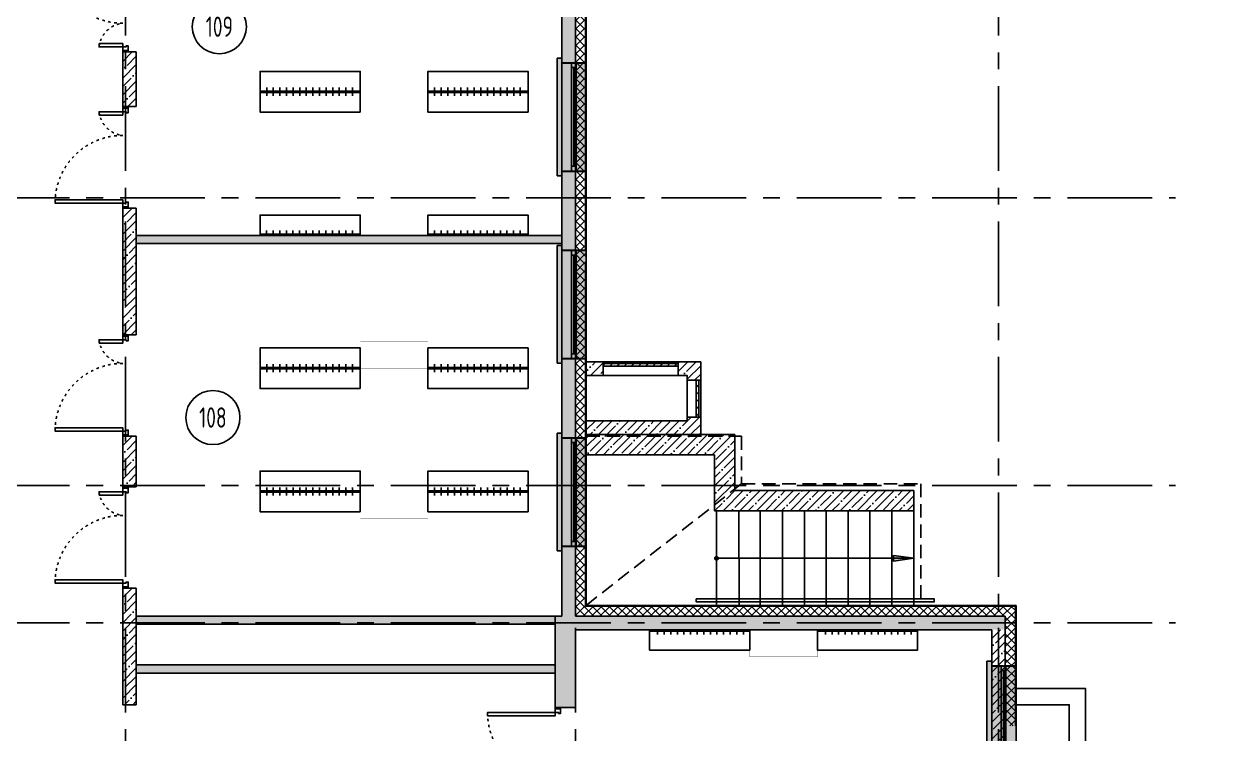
# Model space of a CAD drawing. Header units: millimetres. Extents: x -9318 to 9016603, y 0 to 838141.
# Drawn here: x 117850 to 135696, y 159485 to 169968 of the extents above; entities that cross this region are included whole.
import ezdxf
from ezdxf import colors
from ezdxf.entities.mleader import LeaderData, LeaderLine
from ezdxf.enums import TextEntityAlignment as Align
from ezdxf.math import Vec2, Vec3

# ---------------------------------------------------------------- set-up
doc = ezdxf.new("R2010")
doc.units = ezdxf.units.MM
for name, pattern in [('ACAD_ISO03W100', [30, 12, -18]), ('ADSK_Штриховая_ш2 п1', [3, 2, -1]), ('CENTER', [2, 1.25, -0.25, 0.25, -0.25]), ('HIDDEN', [6, 4, -2])]:
    doc.linetypes.add(name, pattern=pattern)
doc.layers.add('АР_Номер помещения', color=1, linetype='Continuous', lineweight=25)
doc.layers.add('ТХ_мебель передв', color=250, linetype='Continuous', lineweight=13)
doc.styles.add('ISOCPEUR', font='isocpeur.ttf', dxfattribs={"width": 0.7})
pattern_1 = [(50, (275635.95, 96407.27), (215.17805, -18.82564), [22.5, -247.5]), (355, (275635.95, 96407.27), (-41.6254, 225.65764), [18, -198]), (100.45144, (275653.88, 96405.7), (173.55265, 206.832), [19.12206, -210.34263]), (46.1842, (275635.95, 96467.27), (320.1724, -49.6558), [33.75, -371.25]), (96.63564, (275662.63, 96463.14), (280.3986, 292.2356), [28.6831, -315.5141]), (351.18416, (275635.95, 96467.27), (280.3986, 292.2356), [27, -297]), (21, (275665.95, 96452.27), (179.07212, -120.78567), [22.5, -247.5]), (326, (275665.95, 96452.27), (72.9946, 217.545), [18, -198]), (71.45144, (275680.87, 96442.2), (252.06671, 96.75935), [19.12206, -210.34263]), (37.5, (275635.95, 96407.274), (3.647957, 99.868156), [0, -195.6, 0, -201, 0, -198.75]), (7.5, (275635.95, 96407.27), (78.92086, 118.323514), [0, -114.6, 0, -191.1, 0, -75.75]), (327.5, (275569.05, 96407.274), (160.14673, -6.76646), [0, -75, 0, -234, 0, -310.5]), (317.5, (275539.05, 96407.27), (174.95585, 30.0315), [0, -97.5, 0, -155.4, 0, -220.5])]
pattern_2 = [(45, (-887755.71, 261612.85), (-123.743687, 123.743687), []), (45, (-887631.97, 261612.85), (-123.743687, 123.743687), [218.75, -43.75, 0, -43.75])]
pattern_3 = [(45, (275635.95, 96407.27), (-123.74369, 123.74369), []), (45, (275759.7, 96407.27), (-123.74369, 123.74369), [218.75, -43.75, 0, -43.75])]

# ---------------------------------------------------------------- blocks, each defined once
blk = doc.blocks.new('Полуторная_на лестницу')
at = {"color": 8}
for points in [[(75, 80), (75, 1080), (125, 1080), (125, 80)], [(1375, 430), (1375, 80), (1425, 80), (1425, 430)]]:
    blk.add_lwpolyline(points, close=True, dxfattribs=at)
for points in [[(0, 0), (0, 80), (20, 80), (20, 0), (0, 0)], [(20, 80), (20, 0), (90, 0), (90, 30), (75, 30), (75, 80), (20, 80)], [(1480, 80), (1480, 0), (1410, 0), (1410, 30), (1425, 30), (1425, 80), (1480, 80)], [(1500, 0), (1500, 80), (1480, 80), (1480, 0), (1500, 0)]]:
    blk.add_lwpolyline(points, dxfattribs=at)
at = {"color": 8, "linetype": 'ACAD_ISO03W100', "ltscale": 3}
for centre, radius, start, end in [((75, 80), 1000, 0, 90), ((1465, 40), 392, 95.9075, 174.0925)]:
    blk.add_arc(centre, radius, start, end, dxfattribs=at)
blk = doc.blocks.new('*U762')
h = blk.add_hatch(color=8)
h.dxf.hatch_style = 1
h.paths.add_polyline_path([(-1380, -210), (70, -210), (70, -140), (0, -140), (0, 220), (-1310, 220), (-1310, -140), (-1380, -140)])
at = {"color": 8, "lineweight": 30}
for p, q in [((-1310, -140), (-1310, 220)), ((0, -140), (0, 220))]:
    blk.add_line(p, q, dxfattribs=at)
at = {"color": 8}
for p, q in [((0, 220), (-1310, 220)), ((-1310, 70), (0, 70)), ((-1310, 0), (0, 0)), ((-1240, 0), (-1240, 70)), ((-1240, 35), (-70, 35)), ((-70, 0), (-70, 70)), ((-1380, -210), (-1380, -140)), ((-1380, -140), (-1310, -140)), ((0, -140), (70, -140)), ((70, -210), (70, -140)), ((-1380, -210), (70, -210))]:
    blk.add_line(p, q, dxfattribs=at)
blk = doc.blocks.new('*U767')
h = blk.add_hatch(color=8)
h.dxf.hatch_style = 1
h.paths.add_polyline_path([(-1670, -210), (70, -210), (70, -140), (0, -140), (0, 220), (-1600, 220), (-1600, -140), (-1670, -140)])
at = {"color": 8, "lineweight": 30}
for p, q in [((-1600, -140), (-1600, 220)), ((0, -140), (0, 220))]:
    blk.add_line(p, q, dxfattribs=at)
at = {"color": 8}
for p, q in [((0, 220), (-1600, 220)), ((-1600, 70), (0, 70)), ((-1600, 0), (0, 0)), ((-1530, 0), (-1530, 70)), ((-1530, 35), (-70, 35)), ((-70, 0), (-70, 70)), ((-1670, -210), (-1670, -140)), ((-1670, -140), (-1600, -140)), ((0, -140), (70, -140)), ((70, -210), (70, -140)), ((-1670, -210), (70, -210))]:
    blk.add_line(p, q, dxfattribs=at)
blk = doc.blocks.new('*U768')
h = blk.add_hatch(color=8)
h.dxf.hatch_style = 1
h.paths.add_polyline_path([(-1670, -210), (70, -210), (70, -140), (0, -140), (0, 220), (-1600, 220), (-1600, -140), (-1670, -140)])
at = {"color": 8, "lineweight": 30}
for p, q in [((-1600, -140), (-1600, 220)), ((0, -140), (0, 220))]:
    blk.add_line(p, q, dxfattribs=at)
at = {"color": 8}
for p, q in [((0, 220), (-1600, 220)), ((-1600, 70), (0, 70)), ((-1600, 0), (0, 0)), ((-1530, 0), (-1530, 70)), ((-1530, 35), (-70, 35)), ((-70, 0), (-70, 70)), ((-1670, -210), (-1670, -140)), ((-1670, -140), (-1600, -140)), ((0, -140), (70, -140)), ((70, -210), (70, -140)), ((-1670, -210), (70, -210))]:
    blk.add_line(p, q, dxfattribs=at)
blk = doc.blocks.new('*U769')
h = blk.add_hatch(color=8)
h.dxf.hatch_style = 1
h.paths.add_polyline_path([(-1670, -210), (70, -210), (70, -140), (0, -140), (0, 220), (-1600, 220), (-1600, -140), (-1670, -140)])
at = {"color": 8, "lineweight": 30}
for p, q in [((-1600, -140), (-1600, 220)), ((0, -140), (0, 220))]:
    blk.add_line(p, q, dxfattribs=at)
at = {"color": 8}
for p, q in [((0, 220), (-1600, 220)), ((-1600, 70), (0, 70)), ((-1600, 0), (0, 0)), ((-1530, 0), (-1530, 70)), ((-1530, 35), (-70, 35)), ((-70, 0), (-70, 70)), ((-1670, -210), (-1670, -140)), ((-1670, -140), (-1600, -140)), ((0, -140), (70, -140)), ((70, -210), (70, -140)), ((-1670, -210), (70, -210))]:
    blk.add_line(p, q, dxfattribs=at)
blk = doc.blocks.new('*U1026')
at = {"layer": 'АР_Номер помещения', "color": 8}
blk.add_circle((-14946, 3659), 400, dxfattribs=at)
at = {"color": 8, "style": 'ISOCPEUR', "width": 0.7, "flags": 1}
blk.add_attdef('КАТЕГОРИЯ', (-499, -2092), '', height=250, dxfattribs=at)
at = {"layer": 'АР_Номер помещения', "color": 8, "style": 'ISOCPEUR', "width": 0.7}
blk.add_attdef('НОМЕР_ПОМЕЩЕНИЯ', text='', height=300, dxfattribs=at).set_placement((-14946, 3659), align=Align.MIDDLE_CENTER)
blk = doc.blocks.new('*U1027')
at = {"layer": 'АР_Номер помещения', "color": 8}
blk.add_circle((-14083, 4921), 400, dxfattribs=at)
at = {"color": 8, "style": 'ISOCPEUR', "width": 0.7, "flags": 1}
blk.add_attdef('КАТЕГОРИЯ', (-499, -2092), '', height=250, dxfattribs=at)
at = {"layer": 'АР_Номер помещения', "color": 8, "style": 'ISOCPEUR', "width": 0.7}
blk.add_attdef('НОМЕР_ПОМЕЩЕНИЯ', text='', height=300, dxfattribs=at).set_placement((-14083, 4921), align=Align.MIDDLE_CENTER)
blk = doc.blocks.new('_DotSmall')
at = {"color": 8, "linetype": 'ByBlock', "const_width": 0.5}
blk.add_lwpolyline([(-0.0625, 0, 1), (0.0625, 0, 1)], format="xyb", close=True, dxfattribs=at)
blk = doc.blocks.new('*U663')
h = blk.add_hatch(color=8)
h.dxf.hatch_style = 1
edge = h.paths.add_edge_path()
edge.add_arc((0, 0), 27.6, 359.64, 719.64)
h = blk.add_hatch(color=8)
h.dxf.hatch_style = 1
h.paths.add_polyline_path([(2616, -44), (2616, 44), (2916, 0)])
at = {"color": 8}
blk.add_line((2916, 0), (0, 0), dxfattribs=at)
blk.add_lwpolyline([(2616, 44), (2616, -44), (2916, 0), (2616, 44)], dxfattribs=at)
blk.add_circle((0, 0), 27.6, dxfattribs=at)
blk = doc.blocks.new('1480х300')
at = {"color": 8}
for p, q in [((167905, -64506), (167905, -63026)), ((167925, -64506), (167925, -63026)), ((167925, -63143), (167975, -63143)), ((167925, -63241), (167975, -63241)), ((167925, -63338), (167975, -63338)), ((167925, -63436), (167975, -63436)), ((167925, -63533), (167975, -63533)), ((167925, -63631), (167975, -63631)), ((167925, -63728), (167975, -63728)), ((167925, -63826), (167975, -63826)), ((167925, -63923), (167975, -63923)), ((167925, -64021), (167975, -64021)), ((167925, -64118), (167975, -64118)), ((167925, -64216), (167975, -64216)), ((167925, -64313), (167975, -64313)), ((167925, -64411), (167975, -64411))]:
    blk.add_line(p, q, dxfattribs=at)
at = {"color": 8, "linetype": 'HIDDEN', "ltscale": 25}
blk.add_line((167915, -64506), (167915, -63026), dxfattribs=at)
at = {"color": 8}
blk.add_lwpolyline([(167905, -64506), (167905, -63026), (168205, -63026)], dxfattribs=at)
at = {"color": 8, "ltscale": 100}
blk.add_lwpolyline([(167905, -64506), (168205, -64506), (168205, -63026), (167905, -63026)], close=True, dxfattribs=at)
blk = doc.blocks.new('1480х600')
at = {"color": 8}
for p, q in [((168155, -63218), (168105, -63218)), ((168155, -63316), (168105, -63316)), ((168155, -64698), (168155, -63218)), ((168175, -64698), (168175, -63218)), ((168175, -63218), (168225, -63218)), ((168175, -63316), (168225, -63316)), ((168155, -63413), (168105, -63413)), ((168155, -63511), (168105, -63511)), ((168175, -63413), (168225, -63413)), ((168175, -63511), (168225, -63511)), ((168155, -63608), (168105, -63608)), ((168155, -63706), (168105, -63706)), ((168175, -63608), (168225, -63608)), ((168175, -63706), (168225, -63706)), ((168155, -63803), (168105, -63803)), ((168175, -63803), (168225, -63803)), ((168155, -63901), (168105, -63901)), ((168155, -63998), (168105, -63998)), ((168175, -63901), (168225, -63901)), ((168175, -63998), (168225, -63998)), ((168155, -64096), (168105, -64096)), ((168155, -64193), (168105, -64193)), ((168175, -64096), (168225, -64096)), ((168175, -64193), (168225, -64193)), ((168155, -64291), (168105, -64291)), ((168155, -64388), (168105, -64388)), ((168175, -64291), (168225, -64291)), ((168175, -64388), (168225, -64388)), ((168155, -64486), (168105, -64486)), ((168155, -64583), (168105, -64583)), ((168175, -64486), (168225, -64486)), ((168175, -64583), (168225, -64583))]:
    blk.add_line(p, q, dxfattribs=at)
at = {"color": 8, "linetype": 'HIDDEN', "ltscale": 25}
blk.add_line((168165, -64698), (168165, -63218), dxfattribs=at)
at = {"color": 8, "ltscale": 100}
blk.add_lwpolyline([(167865, -64698), (168465, -64698), (168465, -63218), (167865, -63218)], close=True, dxfattribs=at)
at = {"color": 8}
blk.add_lwpolyline([(168465, -64698), (167865, -64698)], dxfattribs=at)
blk = doc.blocks.new('Стеллаж гардеробный')
at = {"layer": 'ТХ_мебель передв', "color": 8, "ltscale": 0.1, "const_width": 2}
blk.add_lwpolyline([(267732, -213548), (268132, -213548), (268132, -214548), (267732, -214548)], close=True, dxfattribs=at)

msp = doc.modelspace()

# ---------------------------------------------------------------- hatches: boundary and pattern name
at = {"ltscale": 100}
h = msp.add_hatch(dxfattribs=at)
h.set_pattern_fill('ANSI37', color=256, scale=700)
h.set_pattern_definition([(45, (111217.1, 157712.96), (-61.87184, 61.87184), []), (135, (111217.1, 157712.96), (-61.87184, -61.87184), [])])
h.paths.add_polyline_path([(119247.1, 155104.29), (119097.1, 155104.29), (119097.1, 153572.96), (119247.1, 153572.96)], flags=17)
h.paths.add_polyline_path([(118822.1, 179242.96), (118822.1, 179092.96), (125997.1, 179092.96), (125997.1, 174352.96), (126147.1, 174352.96), (126147.1, 179242.96)])
h.paths.add_polyline_path([(117187.1, 179242.96), (117187.1, 179092.96), (117722.01, 179092.96), (117722.01, 179242.96)])
h.paths.add_polyline_path([(111817.1, 183057.96), (111817.1, 183207.96), (110047.1, 183207.96), (110047.1, 183057.96)])
h.paths.add_polyline_path([(111817.1, 183207.96), (111817.1, 183057.96), (115497.1, 183057.96), (115497.1, 179092.96), (115687.1, 179092.96), (115687.1, 179242.96), (115647.1, 179242.96), (115647.1, 183207.96)])
h.paths.add_polyline_path([(90753.31, 183057.96), (90753.31, 183207.96), (90237.1, 183207.96), (90237.1, 183057.96)])
h.paths.add_polyline_path([(81111.91, 185407.96), (81261.91, 185407.96), (81261.91, 187552.96), (81111.91, 187552.96)])
h.paths.add_polyline_path([(132497.1, 158399.35), (132347.1, 158399.35), (132347.08, 151512.96), (119247.1, 151512.96), (119247.1, 153172.96), (119097.1, 153172.96), (119097.1, 151362.96), (132497.08, 151362.96)])
h.paths.add_polyline_path([(132347.1, 158399.35), (132497.1, 158399.35), (132497.1, 159364.67), (132347.1, 159364.67)])
h.paths.add_polyline_path([(78811.91, 199351.77), (78661.45, 199351.77), (78661.91, 198782.96), (81791.91, 198782.96), (81791.91, 195852.96), (84912.07, 195852.96), (84912.07, 195222.96), (85062.07, 195222.96), (85062.07, 196002.96), (81941.91, 196002.96), (81941.91, 198932.96), (78811.91, 198932.96)])
h.paths.add_polyline_path([(102928.59, 162902.96), (102928.59, 163045.95), (111367.1, 163052.96), (111367.1, 157862.96), (119247.1, 157862.96), (119247.1, 155104.29), (119097.1, 155104.29), (119097.1, 157712.96), (111217.1, 157712.96), (111217.1, 162902.96)])
h.paths.add_polyline_path([(126147.1, 164257.96), (125997.15, 164257.96), (125997.1, 161222.96), (132347.11, 161222.96), (132347.11, 159604.67), (132497.11, 159604.67), (132497.11, 161372.96), (126147.1, 161372.96)])
h.paths.add_polyline_path([(125997.19, 166457.96), (126147.1, 166457.96), (126147.1, 173252.96), (125997.31, 173252.96)])
h.paths.add_polyline_path([(126147.1, 166457.96), (125997.19, 166457.96), (125997.15, 164257.96), (126147.1, 164257.96)])
h.paths.add_polyline_path([(81830.31, 187682.96), (81830.31, 187832.96), (81111.91, 187832.96), (81111.91, 187552.96), (81261.91, 187552.96), (81261.91, 187682.96)])
h.paths.add_polyline_path([(81830.31, 187832.96), (81830.31, 187682.96), (85062.07, 187682.96), (85062.07, 193622.96), (84912.07, 193622.96), (84912.07, 187832.96)])
h.paths.add_polyline_path([(88587.1, 183057.96), (88587.1, 183207.96), (81261.91, 183207.96), (81261.91, 183807.96), (81111.91, 183807.96), (81111.91, 183057.96)])
h.paths.add_polyline_path([(107477.09, 183207.96), (107477.1, 183057.96), (110047.1, 183057.96), (110047.1, 183207.96)])
h.paths.add_polyline_path([(105707.1, 183057.96), (105707.09, 183207.96), (90753.31, 183207.96), (90753.31, 183057.96)])
h.paths.add_polyline_path([(78661.91, 200991.77), (78811.91, 200991.77), (78811.91, 202133.22), (78961.91, 202133.22), (78961.91, 202283.22), (78661.91, 202283.22)])
h.paths.add_polyline_path([(78661.91, 199351.77), (78661.45, 199351.77), (78811.91, 199351.77)])
h = msp.add_hatch(dxfattribs=at)
h.set_pattern_fill('ANSI35', color=256, scale=700)
h.set_pattern_definition(pattern_2)
h.paths.add_polyline_path([(125797.1, 174352.96), (125997.1, 174352.96), (125997.1, 178893.31), (125797.1, 178892.6)])
h.paths.add_polyline_path([(125997.1, 173252.96), (125797.1, 173252.96), (125797.1, 161222.96), (125697.1, 161222.96), (125697.1, 159875.92), (125997.1, 159875.92), (125997.1, 161022.96), (132147.1, 161022.96), (132347.1, 161022.96), (132347.1, 161222.96), (125997.1, 161222.96)])
h = msp.add_hatch(dxfattribs=at)
h.set_pattern_fill('ANSI35', color=256, scale=700)
h.set_pattern_definition([(45, (-894245.71, 263372.03), (-123.743687, 123.743687), []), (45, (-894121.97, 263372.03), (-123.743687, 123.743687), [218.75, -43.75, 0, -43.75])])
h.paths.add_polyline_path([(119507.1, 169557.14), (119307.1, 169557.14), (119307.1, 168749.44), (119507.1, 168749.44)])
h = msp.add_hatch(dxfattribs=at)
h.set_pattern_fill('ANSI35', color=256, scale=700)
h.set_pattern_definition([(45, (-894245.71, 261064.34), (-123.743687, 123.743687), []), (45, (-894121.97, 261064.34), (-123.743687, 123.743687), [218.75, -43.75, 0, -43.75])])
h.paths.add_polyline_path([(119507.1, 167249.44), (119307.1, 167249.44), (119307.1, 165381.06), (119507.1, 165381.06)])
h = msp.add_hatch(dxfattribs=at)
h.set_pattern_fill('AR-CONC', color=256, scale=30)
h.set_pattern_definition(pattern_1)
h.paths.add_polyline_path([(125797.1, 166847.96), (119507.1, 166847.96), (119507.1, 166727.96), (125797.1, 166727.96)])
h = msp.add_hatch(dxfattribs=at)
h.set_pattern_fill('ANSI35', color=256, scale=700)
h.set_pattern_definition(pattern_3)
h.paths.add_polyline_path([(127647.25, 164711.42), (127847.05, 164711.42), (127847.05, 164160.36), (127647.25, 164160.36)])
h.paths.add_polyline_path([(126405.74, 164978), (127515.5, 164978), (127515.5, 164777.99), (127647.24, 164777.98), (127647.03, 164107.97), (126157.1, 164107.96), (126157.1, 163908.1), (127847.1, 163907.96), (127847.2, 164977.99), (126157.1, 164978.12), (126157.1, 164778.09), (126405.74, 164778.07)])
h = msp.add_hatch(dxfattribs=at)
h.set_pattern_fill('ANSI31', color=256, scale=600, angle=180)
h.set_pattern_definition([(225, (-43439.52, 279230.284), (53.033009, -53.033009), [])])
h.paths.add_polyline_path([(127515.5, 164917.65), (126405.74, 164917.65), (126405.74, 164954.98), (127515.5, 164954.98)])
h = msp.add_hatch(dxfattribs=at)
h.set_pattern_fill('ANSI31', color=256, scale=600, angle=90)
h.set_pattern_definition([(135, (242094.28, 335115.32), (-53.033009, -53.033009), [])])
h.paths.add_polyline_path([(127781.65, 164160.29), (127781.65, 164711.42), (127818.98, 164711.42), (127818.98, 164160.29)])
h = msp.add_hatch(dxfattribs=at)
h.set_pattern_fill('ANSI35', color=256, scale=700)
h.set_pattern_definition([(45, (-894245.71, 257695.96), (-123.743687, 123.743687), []), (45, (-894121.97, 257695.96), (-123.743687, 123.743687), [218.75, -43.75, 0, -43.75])])
h.paths.add_polyline_path([(119507.1, 163881.06), (119307.1, 163881.06), (119307.1, 163135.79), (119507.1, 163135.79)])
h = msp.add_hatch(dxfattribs=at)
h.set_pattern_fill('ANSI35', color=256, scale=700)
h.set_pattern_definition(pattern_3)
h.paths.add_polyline_path([(126157.1, 163907.96), (126157.09, 163607.96), (128051.85, 163607.96), (128051.86, 162777.27), (130997.73, 162777.29), (130997.73, 163077.31), (128351.86, 163077.26), (128351.86, 163907.96)])
h = msp.add_hatch(dxfattribs=at)
h.set_pattern_fill('ANSI35', color=256, scale=700)
h.set_pattern_definition([(45, (-894245.71, 255450.68), (-123.743687, 123.743687), []), (45, (-894121.97, 255450.68), (-123.743687, 123.743687), [218.75, -43.75, 0, -43.75])])
h.paths.add_polyline_path([(119507.1, 161635.79), (119307.1, 161635.79), (119307.1, 159912.68), (119507.1, 159912.68)])
h = msp.add_hatch(dxfattribs=at)
h.set_pattern_fill('AR-CONC', color=256, scale=30)
h.set_pattern_definition(pattern_1)
h.paths.add_polyline_path([(119506.74, 161222.96), (125697.1, 161222.96), (125697.1, 161102.96), (119507.45, 161102.96)])
h = msp.add_hatch(dxfattribs=at)
h.set_pattern_fill('ANSI35', color=256, scale=700)
h.set_pattern_definition(pattern_2)
h.paths.add_polyline_path([(132347.1, 161022.96), (132147.1, 161022.96), (132147.1, 151712.96), (132147.1, 151512.96), (132347.1, 151512.96)])
h = msp.add_hatch(dxfattribs=at)
h.set_pattern_fill('AR-CONC', color=256, scale=30)
h.set_pattern_definition(pattern_1)
h.paths.add_polyline_path([(119506.74, 160502.96), (125697.1, 160502.96), (125697.1, 160382.96), (119422.1, 160383.8), (119507.45, 160382.96)])

# ---------------------------------------------------------------- linework, layer by layer
at = {"linetype": 'CENTER', "ltscale": 1000}
for p, q in [((119347.1, 149801.69), (119347.1, 184109.16)), ((125997.1, 149801.69), (125997.1, 184109.16)), ((132247.1, 149801.69), (132247.1, 184109.16)), ((51268.34, 167402.96), (134865.51, 167402.96)), ((51268.34, 163152.96), (134865.51, 163152.96)), ((51268.34, 161122.96), (134865.51, 161122.96))]:
    msp.add_line(p, q, dxfattribs=at)
at = {"ltscale": 100}
for p, q in [((125797.1, 161222.96), (125797.1, 173252.96)), ((126147.1, 166627.96), (126147.1, 173252.96)), ((126157.1, 166627.96), (126157.1, 173252.96)), ((119307.1, 169557.14), (119307.1, 168749.44)), ((119507.1, 169557.14), (119307.1, 169557.14)), ((119507.1, 169557.14), (119507.1, 168749.44)), ((119507.1, 168749.44), (119307.1, 168749.44)), ((119307.1, 167249.44), (119307.1, 165381.06)), ((119507.1, 167249.44), (119307.1, 167249.44)), ((119507.1, 167249.44), (119507.1, 165381.06)), ((126147.1, 161372.96), (126147.1, 166457.96)), ((126157.1, 161382.96), (126157.1, 166457.96)), ((119507.1, 165381.06), (119307.1, 165381.06)), ((126157.1, 164978.12), (126405.74, 164978.1)), ((127515.5, 164978), (127847.13, 164977.97)), ((127847.13, 164977.97), (127847.13, 164777.97)), ((127647.25, 164711.42), (127847.25, 164711.42)), ((127847.05, 164160.28), (127647.05, 164160.36)), ((119307.1, 163881.06), (119307.1, 163135.79)), ((119507.1, 163881.06), (119307.1, 163881.06)), ((119507.1, 163881.06), (119507.1, 163135.79)), ((126157.04, 163907.96), (128351.86, 163907.96)), ((128351.86, 163907.96), (128351.86, 163077.26)), ((128051.86, 163607.96), (126157.1, 163607.96)), ((128051.86, 162777.28), (128051.86, 163607.96)), ((119507.1, 163135.79), (119307.1, 163135.79)), ((128081.5, 162777.28), (128081.5, 161382.96)), ((128413.09, 161382.96), (128413.06, 162777.28)), ((128727.88, 162777.28), (128727.88, 161382.96)), ((129053.98, 161382.96), (129053.96, 162777.28)), ((129378.69, 162777.28), (129378.69, 161382.96)), ((129701.97, 161382.96), (129701.94, 162777.28)), ((130024.38, 162777.28), (130024.38, 161382.96)), ((119307.1, 161635.79), (119307.1, 159912.68)), ((119507.1, 161635.79), (119307.1, 161635.79)), ((119507.1, 161635.79), (119507.1, 159912.68)), ((126147.1, 161372.96), (132497.47, 161372.96)), ((126157.1, 161382.96), (132507.47, 161382.96)), ((125697.1, 161222.96), (125797.1, 161222.96)), ((125697.1, 159875.92), (125697.1, 161222.96)), ((125997.1, 161222.96), (132347.1, 161222.96)), ((132347.1, 151512.96), (132347.1, 161222.96)), ((125997.1, 159875.92), (125997.1, 161022.96)), ((125997.1, 161022.96), (132147.1, 161022.96)), ((132147.1, 151712.96), (132147.1, 161022.96)), ((119507.1, 159912.68), (119307.1, 159912.68)), ((125997.1, 159875.92), (125697.1, 159875.92))]:
    msp.add_line(p, q, dxfattribs=at)
at = {"linetype": 'ADSK_Штриховая_ш2 п1', "ltscale": 100}
msp.add_line((126157.1, 161382.96), (128450.93, 163178.72), dxfattribs=at)
at = {"ltscale": 100}
for points in [[(125997.1, 161222.96), (125997.31, 173252.96)], [(119507.1, 166847.96), (125797.1, 166847.96)], [(119507.1, 166727.96), (125797.1, 166727.96)], [(126405.74, 164778.07), (126405.74, 164978.1)], [(126405.74, 164778.07), (126405.74, 164978.1)], [(126405.74, 164978), (127515.5, 164978), (127515.5, 164778.07), (126405.74, 164778.07)], [(126405.74, 164954.98), (127515.5, 164954.98)], [(127515.5, 164917.65), (126405.74, 164917.65)], [(127515.5, 164978), (127515.5, 164778.07)], [(126405.74, 164778.07), (126157.1, 164778.09)], [(127647.25, 164711.42), (127647.27, 164777.99), (127515.5, 164778)], [(127847.27, 164777.98), (127847.25, 164711.42)], [(127818.98, 164711.42), (127818.98, 164160.29), (127781.65, 164160.29), (127781.65, 164711.42)], [(127847.05, 164160.36), (127846.95, 163907.96), (126157.1, 163908.1)], [(126157.1, 164107.96), (127647.03, 164107.97), (127647.05, 164160.36)], [(128351.86, 163077.26), (130997.73, 163077.3)], [(130997.73, 163077.3), (130997.73, 162777.3)], [(130997.73, 162777.3), (128051.86, 162777.25)], [(130347.73, 161382.96), (130347.73, 162777.28)], [(130672.73, 162777.28), (130672.73, 161382.96)], [(130997.73, 162777.28), (130997.73, 161382.96)], [(132497.4, 159604.67), (132497.47, 161372.96)], [(132507.4, 159604.67), (132507.47, 161382.96)], [(125697.1, 161222.96), (119507.1, 161222.96)], [(125697.1, 161102.96), (119507.1, 161102.96)], [(119507.1, 160502.96), (125697.1, 160502.96)], [(119507.1, 160382.96), (125697.1, 160382.96)]]:
    msp.add_lwpolyline(points, dxfattribs=at)
for points in [[(127647.25, 164711.42), (127847.05, 164711.42), (127847.05, 164160.36), (127647.25, 164160.36)], [(127780.26, 161477.82), (131297.73, 161477.82), (131297.73, 161433.37), (127780.26, 161433.37)]]:
    msp.add_lwpolyline(points, close=True, dxfattribs=at)
at = {"linetype": 'ADSK_Штриховая_ш2 п1', "ltscale": 100}
msp.add_lwpolyline([(126157.1, 163880.77), (128450.93, 163880.77), (128450.93, 163178.72), (131097.73, 163178.72), (131097.73, 161382.96)], dxfattribs=at)
at = {"ltscale": 100, "elevation": 0.37}
for points in [[(132507.43, 160155.57), (133532.31, 160155.57), (133532.31, 158399.35), (132497.35, 158399.35)], [(132507.43, 159915.57), (133292.31, 159915.57), (133292.31, 158639.35), (132497.37, 158639.35)]]:
    msp.add_lwpolyline(points, dxfattribs=at)

# ---------------------------------------------------------------- block references
at = {"xscale": -1}
for name, p, rotation in [('Полуторная_на лестницу', (119387.1, 171057.14), 90), ('1480х300', (185842.61, -1057.03), 270), ('1480х300', (188322.61, -1057.03), 270), ('1480х300', (64066.58, 328927.94), 90), ('1480х300', (66546.58, 328927.94), 90), ('Полуторная_на лестницу', (125777.1, 159875.92), 90)]:
    msp.add_blockref(name, p, dxfattribs=dict(at, rotation=rotation))
ref = msp.add_blockref('*U1027', (134817.78, 165010.05))
ref.add_attrib('НОМЕР_ПОМЕЩЕНИЯ', '109', dxfattribs={"layer": 'АР_Номер помещения', "color": 8, "height": 300, "style": 'ISOCPEUR', "width": 0.7}).set_placement((120734.42, 169930.83), align=Align.MIDDLE_CENTER)
for name, p, rotation in [('Стеллаж гардеробный', (-90730.75, -98760.96), 90), ('*U769', (125937.1, 167797.96), 270), ('1480х600', (58118.61, 805.47), 90), ('1480х600', (60598.61, 805.47), 90), ('Стеллаж гардеробный', (-90730.75, -99160.96), 90), ('Полуторная_на лестницу', (119387.1, 167249.44), 90.00000000000001), ('Стеллаж гардеробный', (-90730.75, -100883.88), 90), ('*U768', (125937.1, 165027.96), 270), ('Полуторная_на лестницу', (119387.1, 163881.06), 90.00000000000001), ('Стеллаж гардеробный', (-90730.75, -102846.26), 90), ('1480х600', (58118.61, -3279.83), 90), ('1480х600', (60598.61, -3279.83), 90), ('Стеллаж гардеробный', (-90730.75, -103246.26), 90), ('*U767', (125937.1, 162257.96), 270), ('1480х600', (58118.61, -5099.83), 90), ('Стеллаж гардеробный', (-90730.75, -104666.26), 90), ('1480х600', (60598.61, -5099.83), 90), ('Полуторная_на лестницу', (119387.1, 161635.79), 90.00000000000001), ('Стеллаж гардеробный', (-90730.75, -105066.26), 90), ('Стеллаж гардеробный', (-84975.75, -107108.88), 90), ('*U762', (132287.43, 159177.88), 270)]:
    msp.add_blockref(name, p, dxfattribs=dict(rotation=rotation))
ref = msp.add_blockref('*U1026', (135584.95, 160498.22))
ref.add_attrib('НОМЕР_ПОМЕЩЕНИЯ', '108', dxfattribs={"layer": 'АР_Номер помещения', "color": 8, "height": 300, "style": 'ISOCPEUR', "width": 0.7}).set_placement((120638.74, 164157.53), align=Align.MIDDLE_CENTER)
at = {"ltscale": 75}
msp.add_blockref('*U663', (128081.5, 162077.28), dxfattribs=at)

# ---------------------------------------------------------------- leaders
ml = msp.add_multileader_mtext('Standard')
ml.set_content('+13,700', color=8, style='ISOCPEUR')
ml.set_leader_properties(color=8, linetype='Continuous', lineweight=-1)
ml.set_arrow_properties(name='DOTSMALL')
ml.build(insert=Vec2(0, 0))
ml.multileader.update_dxf_attribs({"has_text_frame": 1, "text_left_attachment_type": 4, "text_right_attachment_type": 4, "dogleg_length": 100, "arrow_head_size": 180})
ctx = ml.context
ctx.base_point, ctx.char_height, ctx.arrow_head_size, ctx.landing_gap_size, ctx.plane_origin = Vec3(118053.07, 658154.33), 250, 180, 50, Vec3(117803.7, 657493.51)
ctx.left_attachment, ctx.right_attachment = 4, 4
notes = []
notes.append((ctx, [(0, (0, 0, 0), (0, 0), (1, 0), 1, [])]))
ctx.mtext.insert, ctx.mtext.width, ctx.mtext.line_spacing_style, ctx.mtext.flow_direction = Vec3(118103.07, 658487.66), 852.697, 2, 5
ml = msp.add_multileader_mtext('Standard')
ml.set_content('+9,800', color=8, style='ISOCPEUR')
ml.set_leader_properties(color=8, linetype='Continuous', lineweight=-1)
ml.set_arrow_properties(name='DOTSMALL')
ml.build(insert=Vec2(0, 0))
ml.multileader.update_dxf_attribs({"has_text_frame": 1, "text_left_attachment_type": 4, "text_right_attachment_type": 4, "dogleg_length": 100, "arrow_head_size": 180})
ctx = ml.context
ctx.base_point, ctx.char_height, ctx.arrow_head_size, ctx.landing_gap_size, ctx.plane_origin = Vec3(118053.07, 538154.33), 250, 180, 50, Vec3(117803.7, 537493.51)
ctx.left_attachment, ctx.right_attachment = 4, 4
notes.append((ctx, [(0, (0, 0, 0), (0, 0), (1, 0), 1, [])]))
ctx.mtext.insert, ctx.mtext.width, ctx.mtext.line_spacing_style, ctx.mtext.flow_direction = Vec3(118103.07, 538487.66), 852.697, 2, 5
for ctx, leaders in notes:
    for number, flags, end, landing, length, lines in leaders:
        leader = LeaderData()
        leader.index, (leader.has_last_leader_line, leader.has_dogleg_vector, leader.attachment_direction) = number, flags
        leader.last_leader_point, leader.dogleg_vector, leader.dogleg_length = Vec3(end), Vec3(landing), length
        for number, points, colour, breaks in lines:
            line = LeaderLine()
            line.index, line.vertices, line.color, line.breaks = number, Vec3.list(points), colors.encode_raw_color(colour), breaks
            leader.lines.append(line)
        ctx.leaders.append(leader)

doc.saveas('drawing.dxf')
